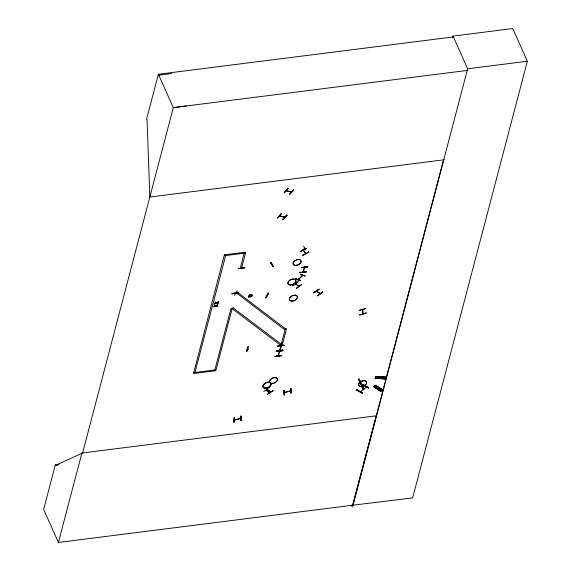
<?xml version="1.0" encoding="UTF-8"?>
<svg xmlns="http://www.w3.org/2000/svg" width="571" height="571" viewBox="0 0 571 571"><rect width="100%" height="100%" fill="white"/><g stroke="black" fill="none" stroke-linecap="round" stroke-linejoin="round"><path stroke-width="0.86" d="M234.281 417.537L234.031 422.326L234.324 417.779M234.046 422.283L234.06 417.858M234.531 420.106L235.109 419.913M241.169 420.456L241.183 416.038L240.834 420.57L240.726 415.881M266.007 390.129L269.576 392.898M269.805 392.677L266.243 389.886L269.755 392.413M302.98 271.974L304.414 267.392M304.479 267.892L304.422 266.893M281.332 355.212L281.389 355.74L275.058 356.54L275.008 356.011M282.759 349.78L282.816 350.308L276.478 351.101L276.428 350.58M281.382 355.726L275.051 356.532M281.424 355.476L275.094 356.311L281.453 355.483M282.809 350.301L276.478 351.058M282.852 350.08L276.521 350.887L282.881 350.052M234.46 295.435L237.315 290.71M238.114 293.109L231.805 293.937M272.859 266.464C269.169 259.191 270.861 264.409 273.195 266.3L273.074 266.029M270.975 262.424L270.79 262.817M271.054 262.631L273.195 266.3M376.039 376.753L386.688 377.224L385.596 379.023L375.147 377.995L376.096 376.425L375.896 376.981L386.51 377.51L375.911 376.732M375.161 378.073L375.461 377.688L385.925 378.487L375.325 377.688M306.113 271.461L306.156 271.996L299.861 272.61L306.149 271.982M299.875 272.645L299.832 272.11M278.305 355.426L278.184 355.897M279.968 349.98L279.576 350.458L281.089 345.876M246.815 351.529L248.028 346.633M248.078 346.868L246.536 351.608L248.05 346.882M235.024 292.852L234.895 293.294L235.323 292.802M241.29 268.813L241.676 268.406M284.222 394.825L284.094 390.443L284.301 394.882L283.937 394.954M362.771 310.003L362.385 309.767L362.742 309.967M363.177 313.814L362.713 309.668M303.679 250.448L302.958 249.77L305.621 253.645M305.878 253.545L303.165 249.655M304.671 267.464L303.201 272.046M279.976 215.624L280.325 215.945M284.879 217.23L279.819 215.802L279.604 215.324M291.481 192.084L290.782 192.084L291.346 192.241M272.124 264.416L272.738 264.109M58.92 464.273L55.38 464.723L43.639 509.418L58.413 542.45L352.828 505.192L443.546 159.859M452.796 37.001L158.381 74.259L146.64 118.954L147.068 119.91L149.83 197.024M58.413 542.45L81.917 452.989L82.609 452.903M224.496 254.402L193.498 373.527L215.817 370.7L232.119 308.654L233.154 307.905L281.282 344.227L282.517 344.077L286.592 328.561L284.322 329.467L235.944 292.53M194.961 372.47L225.673 255.558M217.251 305.97L217.273 306.613L215.802 306.07L213.925 307.062L213.897 306.434M214.018 306.706L215.517 305.928L214.332 305.499L214.311 304.85M218.043 302.951L218.065 303.594L216.595 303.051L214.717 304.043L214.689 303.415M214.81 303.686L216.309 302.908L215.124 302.48L215.103 301.831M216.088 305.549L217.679 305.057L217.651 304.429M216.88 302.53L218.472 302.038L218.443 301.409M214.589 370.857L230.884 308.811L232.119 308.654L280.247 344.984L281.282 344.227L285.357 328.718L237.051 291.981M248.685 297.006C248.835 291.203 256.507 297.041 248.77 297.07M248.699 297.048L249.349 294.971M251.611 296.677L252.032 294.586M276.35 351.629L282.745 350.573L276.228 351.358M277.777 346.197L284.172 345.141L277.656 345.926M278.177 355.833L279.347 351.279L279.576 351.629M280.832 345.812L280.668 346.319L281.003 346.197M279.633 351.272L278.398 355.869M452.596 37.8L453.039 36.101L512.737 28.55L527.361 61.24L412.647 497.912L352.828 505.192M352.949 505.471L467.663 68.791L453.039 36.101M238.421 268.763L244.809 267.728L238.3 268.484M241.469 268.384L241.604 268.777M235.231 293.173L235.288 292.852M238.121 293.166L238.071 292.63M248.121 349.059L247.529 349.345M280.739 345.105L281.424 344.87L280.811 344.927M280.647 347.004L281.118 347.232L282.381 342.564L281.91 342.343M375.932 376.81L386.503 377.552M375.911 376.974L386.51 377.51M386.396 377.588L386.674 377.253L376.203 376.475M301.381 267.706L307.748 266.8L301.26 267.435M304.364 267.428L304.571 267.785M373.891 386.581L375.618 385.247L382.57 389.857L380.572 391.378L373.698 386.546L374.226 386.31L381.178 390.907L380.828 391.199M375.026 385.718L382.22 390.136L375.019 385.718L375.618 385.247L382.377 389.822M380.621 391.356L373.712 386.624L380.843 391.178M295.364 283.923L298.876 286.613M295.699 284.201L295.343 283.316M298.604 286.399L299.183 286.485L295.471 283.33M320.16 293.708L316.577 291.039M298.64 278.819L298.148 279.519L298.626 279.098M302.487 274.801L302.209 275.764L302.323 274.737M272.189 264.38L272.81 264.237M295.792 278.748L300.339 280.754L300.46 280.24M300.503 280.539L295.614 278.948M376.218 378.073L377.153 376.503M380.771 378.416L381.713 376.846M381.835 378.494L382.777 376.924M382.777 378.559L383.719 376.996M383.84 378.637L384.783 377.074M384.554 378.694L385.489 377.124M385.561 378.659L386.189 377.609M265.629 297.762L268.741 293.116L265.886 297.812L265.444 297.52M265.565 297.791L268.299 292.816M265.865 297.784L268.734 293.101M320.188 293.758L319.425 293.144M284.23 392.612L290.539 390.871M284.936 392.598L284.237 392.769M289.961 391.056L290.682 391.007M382.056 390.157L375.14 385.532M382.392 389.9L375.425 385.225M302.63 275.379L298.419 279.562M277.77 346.112L284.094 345.312M276.343 351.543L282.666 350.744M238.407 268.67L244.731 267.899M288.198 188.23L284.294 192.934M288.284 188.43L284.08 192.912L288.227 188.216M291.217 192.234L286.349 190.892M289.426 194.354L293.672 189.957L289.704 194.49L289.297 194.14M281.617 213.361L277.47 218.058L281.467 213.525M280.225 215.624L280.09 216.138M284.444 217.073L284.251 216.573M286.678 214.782L282.838 219.528L287.085 215.131L283.095 219.635L282.695 219.285M282.838 219.528L287.077 215.124M301.388 267.606L307.662 266.971M284.301 392.598L290.603 390.878M304.978 276.043L304.85 275.872M362.399 309.696L362.899 313.943M363.12 313.829L363.12 313.479M362.371 393.034L356.504 389.865L362.371 393.034L356.525 389.865L362.1 393.262M363.22 384.668L368.452 387.987L368.602 387.523L368.445 388.023L362.849 384.626L368.588 387.552M362.97 384.897L363.127 384.397M362.364 388.309L362.842 387.916L363.698 388.401L364.062 389.215L363.206 388.73L362.728 389.129L363.584 389.615M362.107 393.226L362.242 392.791L356.768 389.665M374.412 387.017L376.132 385.689M377.431 389.022L379.158 387.695M378.138 389.486L379.865 388.159M378.766 389.9L380.493 388.573M379.472 390.364L381.2 389.044M379.943 390.678L381.671 389.351M375.168 378.052L385.925 378.466M375.318 377.938L385.611 378.773M375.14 378.245L385.625 378.994M236.194 293.144L237.229 292.388M292.737 285.714L298.076 281.86M298.126 281.924L292.588 285.636L298.005 281.653M298.676 285.75L298.597 286.442L298.362 285.871M296.278 288.234L301.616 284.379M313.615 292.88L319.153 289.176L313.615 292.859M313.693 292.759L319.103 289.104M316.791 291.474L316.662 291.032M317.305 295.485L317.626 295.906L322.958 292.038L322.679 291.667M263.859 391.563L269.177 387.531M267.521 394.397L273.052 390.7L267.364 394.118M304.279 248.678L304.743 248.242M304.707 248.471L304.058 248.578L304.678 248.271M306.206 248.499L300.253 251.732M306.249 248.571L300.16 251.618L306.127 248.299M305.392 253.388L305.592 253.645M302.651 254.973L302.908 255.437L308.847 252.168M215.224 302.109L216.716 302.666L218.565 301.688M214.432 305.128L215.924 305.685L217.772 304.707M305.842 250.055L303.622 246.208M279.826 350.437L281.06 345.876M55.38 464.723L55.658 465.336L82.595 452.96L173.313 107.626L158.381 74.259M304.993 276.057L300.26 274.251M286.471 190.678L291.396 192.027M268.47 390.821L267.97 391.214M268.313 391.371L268.813 390.978M365.747 308.397L359.223 310.339M365.747 308.554L359.316 310.531M366.104 312.651L366.254 313.158L359.823 315.128L359.68 314.628M267.164 389.272L270.733 392.034M266.935 389.422L270.497 392.184M291.096 393.019L290.946 388.623L291.103 393.026L290.618 392.855M283.808 390.6L284.044 390.229M290.967 388.644L290.489 388.473M247.636 349.124L248.178 349.074M240.755 418.293L240.213 418.614M234.467 419.928L240.841 418.436L234.467 420.078M298.797 286.242L298.547 285.736M319.931 293.872L316.427 291.196M158.809 75.208L171.628 73.523M186.132 105.942L173.313 107.626L467.728 70.376M467.663 68.791L527.361 61.24M149.138 197.109L444.238 159.773M224.681 254.809L245.773 252.139L241.462 268.556L240.227 268.713L244.124 252.789M224.446 255.715L245.537 253.046M193.733 372.62L214.824 369.951M81.903 453.053L376.31 415.802L352.171 506.798L351.443 505.178M55.658 465.336L58.306 465.001M238.193 292.909L231.747 293.401M248.135 349.238L247.5 349.316M299.918 272.381L306.199 271.703M266.807 295.535L266.314 295.507L267.042 295.357M290.646 388.68L290.817 393.069M363.106 313.45L362.87 313.893M279.94 215.809L279.654 215.338M284.615 217.38L279.761 216.016M282.067 342.564L280.839 347.232M293.687 189.986L293.287 189.636M277.477 218.029L281.596 213.368M217.001 302.801L218.165 303.222M216.209 305.82L217.373 306.242M305.221 275.9L300.139 274.08M302.651 275.322L298.141 279.583M298.804 279.183L298.298 278.705M295.807 278.684L300.582 280.511M362.849 384.626L368.452 387.987M374.034 386.289L381.142 390.949L373.955 386.517M301.752 284.629L296.392 288.462M273.059 390.714L272.738 390.286M303.486 250.169L303.187 249.691M308.861 252.196L308.625 251.782M319.646 293.665L319.61 293.009M308.725 251.997L302.758 255.201M322.758 291.852L317.419 295.707M366.439 386.874L360.458 391.756M359.473 379.115L363.998 389.229M358.674 378.659L363.206 388.772M319.703 292.994L319.917 293.473M358.26 379.001L362.792 389.115M284.158 216.609L284.365 217.08M284.015 216.766L284.23 217.258M304.2 266.914L304.4 267.442M304.107 267.021L304.357 267.492M280.104 215.41L280.375 215.959M279.462 215.481L279.676 215.959M302.18 274.808L302.423 275.293M295.157 283.444L295.407 283.951M235.794 292.573L236.551 293.266L235.695 292.737M232.975 307.498L233.154 307.905M270.347 391.992L266.785 389.229M359.773 314.864L366.218 312.951M284.065 390.493L284.194 394.875M360.387 382.006A4.254 2.612 -24.1 0 1 366.618 382.242A4.254 2.612 -24.1 0 1 361.536 386.646A4.254 2.612 -24.1 0 1 359.602 382.684M361.272 381.314A4.254 2.612 -24.1 0 1 366.611 382.584A4.254 2.612 -24.1 0 1 361.15 386.538A4.254 2.612 -24.1 0 1 359.544 382.563M249.413 295.678L249.399 296.463L250.383 296.613L251.547 295.542L250.99 295L249.413 295.678M295.335 265.444A4.247 2.605 -24.1 0 0 301.103 261.282A4.247 2.605 -24.1 0 0 294.836 260.811A4.247 2.605 -24.1 0 0 295.335 265.444M295.271 265.322A4.254 2.612 -24.1 0 0 301.053 261.154A4.254 2.612 -24.1 0 0 294.779 260.683A4.254 2.612 -24.1 0 0 295.271 265.322M291.66 301.117A4.247 2.605 -24.1 0 0 297.434 296.956A4.247 2.605 -24.1 0 0 291.167 296.485A4.247 2.605 -24.1 0 0 291.66 301.117M291.603 300.988A4.254 2.612 -24.1 0 0 297.377 296.82A4.254 2.612 -24.1 0 0 291.103 296.349A4.254 2.612 -24.1 0 0 291.603 300.988M290.204 284.972A4.247 2.605 -24.1 0 0 295.971 280.804A4.247 2.605 -24.1 0 0 289.711 280.34A4.247 2.605 -24.1 0 0 290.204 284.972M290.147 284.872A4.254 2.612 -24.1 0 0 295.928 280.696A4.254 2.612 -24.1 0 0 289.654 280.233A4.254 2.612 -24.1 0 0 290.147 284.872M271.796 383.419A4.225 2.598 -24.1 0 0 277.542 379.272A4.225 2.598 -24.1 0 0 271.304 378.809A4.24 2.605 -24.1 0 0 271.796 383.434A4.24 2.605 -24.1 0 0 277.549 379.272A4.24 2.605 -24.1 0 0 271.304 378.809A4.225 2.598 -24.1 0 0 271.796 383.419M265.265 388.13A4.24 2.605 -24.1 0 0 271.018 383.976A4.24 2.605 -24.1 0 0 264.773 383.512A4.24 2.605 -24.1 0 0 265.265 388.13M265.208 388.03A4.254 2.612 -24.1 0 0 270.982 383.855A4.254 2.612 -24.1 0 0 264.716 383.391A4.254 2.612 -24.1 0 0 265.208 388.03M265.272 388.144A4.24 2.605 -24.1 0 0 271.025 383.99A4.24 2.605 -24.1 0 0 264.78 383.526A4.24 2.605 -24.1 0 0 265.272 388.144"/></g></svg>
